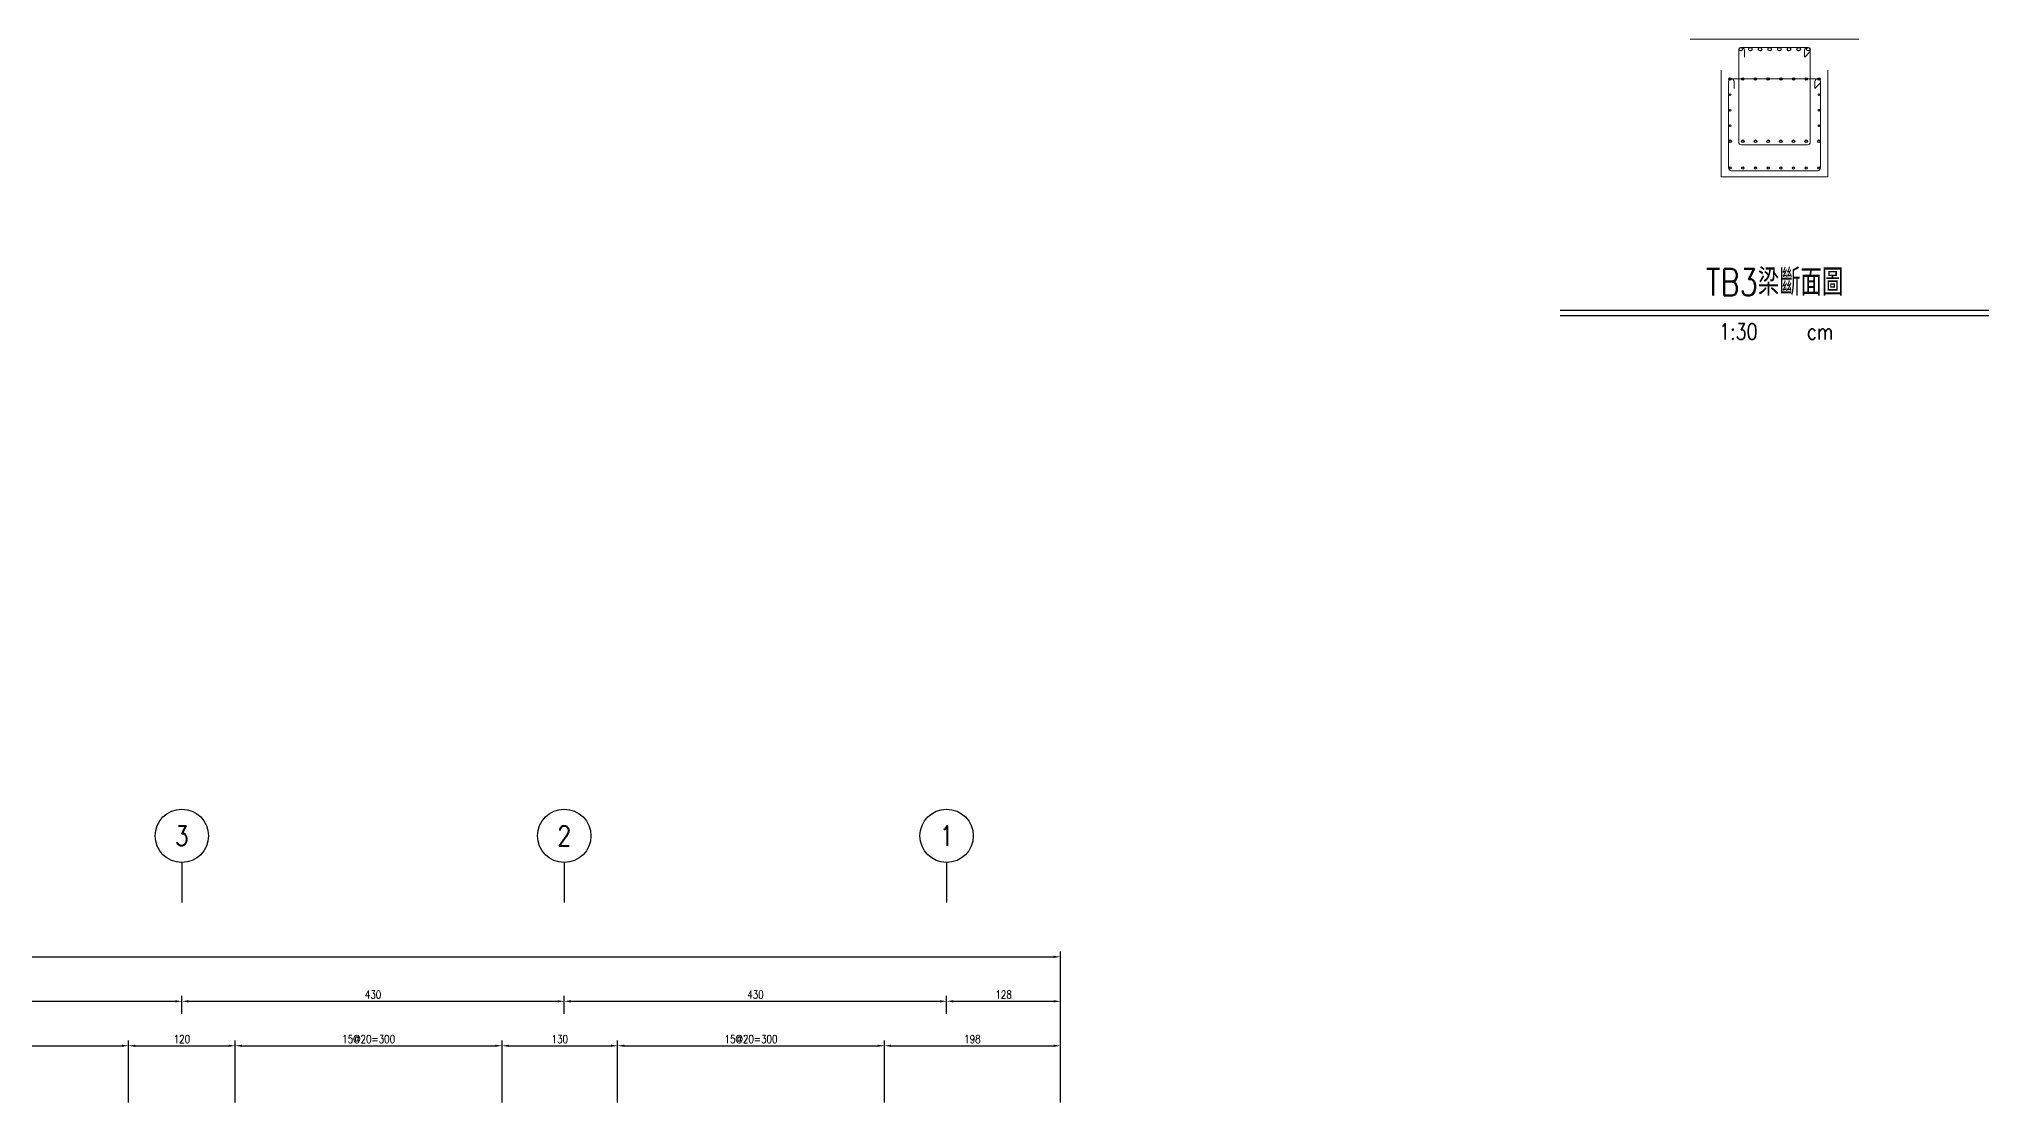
# Model space of a CAD drawing. Extents: x -4754 to 4976, y -19960 to 3841.
# Drawn here: x 2783 to 4976, y -2345 to -1143 of the extents above; entities that cross this region are included whole.
import ezdxf
from ezdxf.enums import TextEntityAlignment as Align

# ---------------------------------------------------------------- set-up
doc = ezdxf.new("R2010")
doc.units = 0
doc.header["$LTSCALE"] = 3
doc.layers.get('0').update_dxf_attribs({"linetype": 'CONTINUOUS'})
doc.layers.add('HB_0', color=7, linetype='CONTINUOUS', transparency=0.5)
for name, color, linetype in [('HB_DIM', 1, 'CONTINUOUS'), ('HB_TXT_CTEXT', 2, 'CONTINUOUS'), ('鋼筋', 3, 'CONTINUOUS')]:
    doc.layers.add(name, color=color, linetype=linetype)
doc.styles.get("Standard").update_dxf_attribs({"font": 'ROMANS.shx', "width": 0.8, "bigfont": 'chineset.shx'})
doc.dimstyles.new('30', dxfattribs={"dimscale": 3, "dimtxt": 3, "dimasz": 2.5, "dimexe": 2, "dimexo": 2, "dimgap": 1, "dimtad": 1, "dimdsep": 46, "dimtxsty": 'Standard', "dimcen": 0, "dimclrd": 256, "dimclre": 256, "dimclrt": 2, "dimadec": 0, "dimazin": 0, "dimtfac": 1, "dimtix": 1, "dimtmove": 2, "dimatfit": 3, "dimfxl": 1, "dimtolj": 1, "dimtzin": 0, "dimarcsym": 0})

# ---------------------------------------------------------------- blocks, each defined once
blk = doc.blocks.new('line_guide')
at = {"color": 4, "linetype": 'Continuous'}
blk.add_line((0, 0), (0, -45), dxfattribs=at)
blk.add_circle((0, 30), 30, dxfattribs=at)
at = {"color": 4, "linetype": 'Continuous', "width": 0.8}
blk.add_attdef('A', text='', height=22.5, dxfattribs=at).set_placement((0, 30), align=Align.MIDDLE)
blk = doc.blocks.new('*D128')
at = {"layer": 'HB_DIM', "linetype": 'Continuous', "lineweight": -2}
for p, q in [((2563.6, -2338.8), (2563.6, -2268.8)), ((2571.1, -2274.8), (2876.1, -2274.8)), ((2883.6, -2338.8), (2883.6, -2268.8))]:
    blk.add_line(p, q, dxfattribs=at)
at = {"layer": 'HB_DIM'}
for points in [[(2571.1, -2273.6), (2571.1, -2276.1), (2563.6, -2274.8)], [(2876.1, -2276.1), (2876.1, -2273.6), (2883.6, -2274.8)]]:
    blk.add_solid(points, dxfattribs=at)
at = {"layer": 'HB_DIM', "color": 2, "linetype": 'Continuous', "insert": (2723.6, -2267.3), "char_height": 9, "attachment_point": 5, "rotation": 0}
blk.add_mtext('\\A1;16@20=320', dxfattribs=at)
blk = doc.blocks.new('*D129')
at = {"layer": 'HB_DIM', "linetype": 'Continuous', "lineweight": -2}
for p, q in [((2883.6, -2338.8), (2883.6, -2268.8)), ((2891.1, -2274.8), (2996.1, -2274.8)), ((3003.6, -2338.8), (3003.6, -2268.8))]:
    blk.add_line(p, q, dxfattribs=at)
at = {"layer": 'HB_DIM'}
for points in [[(2891.1, -2273.6), (2891.1, -2276.1), (2883.6, -2274.8)], [(2996.1, -2276.1), (2996.1, -2273.6), (3003.6, -2274.8)]]:
    blk.add_solid(points, dxfattribs=at)
at = {"layer": 'HB_DIM', "color": 2, "linetype": 'Continuous', "insert": (2943.6, -2267.3), "char_height": 9, "attachment_point": 5, "rotation": 0}
blk.add_mtext('\\A1;120', dxfattribs=at)
blk = doc.blocks.new('*D130')
at = {"layer": 'HB_DIM', "linetype": 'Continuous', "lineweight": -2}
for p, q in [((3003.6, -2338.8), (3003.6, -2268.8)), ((3011.1, -2274.8), (3296.1, -2274.8)), ((3303.6, -2338.8), (3303.6, -2268.8))]:
    blk.add_line(p, q, dxfattribs=at)
at = {"layer": 'HB_DIM'}
for points in [[(3011.1, -2273.6), (3011.1, -2276.1), (3003.6, -2274.8)], [(3296.1, -2276.1), (3296.1, -2273.6), (3303.6, -2274.8)]]:
    blk.add_solid(points, dxfattribs=at)
at = {"layer": 'HB_DIM', "color": 2, "linetype": 'Continuous', "insert": (3153.6, -2267.3), "char_height": 9, "attachment_point": 5, "rotation": 0}
blk.add_mtext('\\A1;15@20=300', dxfattribs=at)
blk = doc.blocks.new('*D131')
at = {"layer": 'HB_DIM', "linetype": 'Continuous', "lineweight": -2}
for p, q in [((3303.6, -2338.8), (3303.6, -2268.8)), ((3311.1, -2274.8), (3426.1, -2274.8)), ((3433.6, -2338.8), (3433.6, -2268.8))]:
    blk.add_line(p, q, dxfattribs=at)
at = {"layer": 'HB_DIM'}
for points in [[(3311.1, -2273.6), (3311.1, -2276.1), (3303.6, -2274.8)], [(3426.1, -2276.1), (3426.1, -2273.6), (3433.6, -2274.8)]]:
    blk.add_solid(points, dxfattribs=at)
at = {"layer": 'HB_DIM', "color": 2, "linetype": 'Continuous', "insert": (3368.6, -2267.3), "char_height": 9, "attachment_point": 5, "rotation": 0}
blk.add_mtext('\\A1;130', dxfattribs=at)
blk = doc.blocks.new('*D132')
at = {"layer": 'HB_DIM', "linetype": 'Continuous', "lineweight": -2}
for p, q in [((3433.6, -2338.8), (3433.6, -2268.8)), ((3441.1, -2274.8), (3726.1, -2274.8)), ((3733.6, -2338.8), (3733.6, -2268.8))]:
    blk.add_line(p, q, dxfattribs=at)
at = {"layer": 'HB_DIM'}
for points in [[(3441.1, -2273.6), (3441.1, -2276.1), (3433.6, -2274.8)], [(3726.1, -2276.1), (3726.1, -2273.6), (3733.6, -2274.8)]]:
    blk.add_solid(points, dxfattribs=at)
at = {"layer": 'HB_DIM', "color": 2, "linetype": 'Continuous', "insert": (3583.6, -2267.3), "char_height": 9, "attachment_point": 5, "rotation": 0}
blk.add_mtext('\\A1;15@20=300', dxfattribs=at)
blk = doc.blocks.new('*D133')
at = {"layer": 'HB_DIM', "linetype": 'Continuous', "lineweight": -2}
for p, q in [((3733.6, -2338.8), (3733.6, -2268.8)), ((3741.1, -2274.8), (3924.1, -2274.8)), ((3931.6, -2338.8), (3931.6, -2268.8))]:
    blk.add_line(p, q, dxfattribs=at)
at = {"layer": 'HB_DIM'}
for points in [[(3741.1, -2273.6), (3741.1, -2276.1), (3733.6, -2274.8)], [(3924.1, -2276.1), (3924.1, -2273.6), (3931.6, -2274.8)]]:
    blk.add_solid(points, dxfattribs=at)
at = {"layer": 'HB_DIM', "color": 2, "linetype": 'Continuous', "insert": (3832.6, -2267.3), "char_height": 9, "attachment_point": 5, "rotation": 0}
blk.add_mtext('\\A1;198', dxfattribs=at)
blk = doc.blocks.new('*D134')
at = {"layer": 'HB_DIM', "linetype": 'Continuous', "lineweight": -2}
for p, q in [((-265.4, -2338.8), (-265.4, -2168.8)), ((3931.6, -2338.8), (3931.6, -2168.8)), ((-257.9, -2174.8), (3924.1, -2174.8))]:
    blk.add_line(p, q, dxfattribs=at)
at = {"layer": 'HB_DIM'}
for points in [[(-257.9, -2173.6), (-257.9, -2176.1), (-265.4, -2174.8)], [(3924.1, -2176.1), (3924.1, -2173.6), (3931.6, -2174.8)]]:
    blk.add_solid(points, dxfattribs=at)
at = {"layer": 'HB_DIM', "color": 2, "linetype": 'Continuous', "insert": (1833.1, -2167.3), "char_height": 9, "attachment_point": 5, "rotation": 0}
blk.add_mtext('\\A1;4197', dxfattribs=at)
blk = doc.blocks.new('*D142')
at = {"layer": 'HB_DIM', "linetype": 'Continuous', "lineweight": -2}
for p, q in [((2503.6, -2238.8), (2503.6, -2218.8)), ((2511.1, -2224.8), (2936.1, -2224.8)), ((2943.6, -2238.8), (2943.6, -2218.8))]:
    blk.add_line(p, q, dxfattribs=at)
at = {"layer": 'HB_DIM'}
for points in [[(2511.1, -2223.6), (2511.1, -2226.1), (2503.6, -2224.8)], [(2936.1, -2226.1), (2936.1, -2223.6), (2943.6, -2224.8)]]:
    blk.add_solid(points, dxfattribs=at)
at = {"layer": 'HB_DIM', "color": 2, "linetype": 'Continuous', "insert": (2723.6, -2217.3), "char_height": 9, "attachment_point": 5, "rotation": 0}
blk.add_mtext('\\A1;440', dxfattribs=at)
blk = doc.blocks.new('*D143')
at = {"layer": 'HB_DIM', "linetype": 'Continuous', "lineweight": -2}
for p, q in [((2943.6, -2238.8), (2943.6, -2218.8)), ((2951.1, -2224.8), (3366.1, -2224.8)), ((3373.6, -2238.8), (3373.6, -2218.8))]:
    blk.add_line(p, q, dxfattribs=at)
at = {"layer": 'HB_DIM'}
for points in [[(2951.1, -2223.6), (2951.1, -2226.1), (2943.6, -2224.8)], [(3366.1, -2226.1), (3366.1, -2223.6), (3373.6, -2224.8)]]:
    blk.add_solid(points, dxfattribs=at)
at = {"layer": 'HB_DIM', "color": 2, "linetype": 'Continuous', "insert": (3158.6, -2217.3), "char_height": 9, "attachment_point": 5, "rotation": 0}
blk.add_mtext('\\A1;430', dxfattribs=at)
blk = doc.blocks.new('*D144')
at = {"layer": 'HB_DIM', "linetype": 'Continuous', "lineweight": -2}
for p, q in [((3373.6, -2238.8), (3373.6, -2218.8)), ((3381.1, -2224.8), (3796.1, -2224.8)), ((3803.6, -2238.8), (3803.6, -2218.8))]:
    blk.add_line(p, q, dxfattribs=at)
at = {"layer": 'HB_DIM'}
for points in [[(3381.1, -2223.6), (3381.1, -2226.1), (3373.6, -2224.8)], [(3796.1, -2226.1), (3796.1, -2223.6), (3803.6, -2224.8)]]:
    blk.add_solid(points, dxfattribs=at)
at = {"layer": 'HB_DIM', "color": 2, "linetype": 'Continuous', "insert": (3588.6, -2217.3), "char_height": 9, "attachment_point": 5, "rotation": 0}
blk.add_mtext('\\A1;430', dxfattribs=at)
blk = doc.blocks.new('*D145')
at = {"layer": 'HB_DIM', "linetype": 'Continuous', "lineweight": -2}
for p, q in [((3803.6, -2238.8), (3803.6, -2218.8)), ((3811.1, -2224.8), (3924.1, -2224.8)), ((3931.6, -2338.8), (3931.6, -2218.8))]:
    blk.add_line(p, q, dxfattribs=at)
at = {"layer": 'HB_DIM'}
for points in [[(3811.1, -2223.6), (3811.1, -2226.1), (3803.6, -2224.8)], [(3924.1, -2226.1), (3924.1, -2223.6), (3931.6, -2224.8)]]:
    blk.add_solid(points, dxfattribs=at)
at = {"layer": 'HB_DIM', "color": 2, "linetype": 'Continuous', "insert": (3867.6, -2217.3), "char_height": 9, "attachment_point": 5, "rotation": 0}
blk.add_mtext('\\A1;128', dxfattribs=at)
blk = doc.blocks.new('title_beam')
at = {"color": 3, "linetype": 'Continuous'}
blk.add_line((-241.2, 0), (241.2, 0), dxfattribs=at)
at = {"color": 1, "linetype": 'Continuous'}
blk.add_line((-241.2, -6), (241.2, -6), dxfattribs=at)
at = {"color": 3, "linetype": 'Continuous', "width": 0.8}
blk.add_attdef('TITLE', text='', height=30, dxfattribs=at).set_placement((0, 33), align=Align.MIDDLE)
at = {"linetype": 'Continuous', "width": 0.8}
blk.add_attdef('SCALE', text='', height=18, dxfattribs=at).set_placement((-40.6, -24), align=Align.MIDDLE)
blk.add_attdef('CM', (36.5, -33), '', height=18, dxfattribs=at)
blk = doc.blocks.new('C')
at = {"color": 3, "linetype": 'Continuous'}
blk.add_circle((0, 0), 1.2, dxfattribs=at)

msp = doc.modelspace()

# ---------------------------------------------------------------- linework, layer by layer
at = {"layer": 'HB_0', "lineweight": 5}
msp.add_line((4639.573, -1142.788, 399.995), (4829.573, -1142.788, 399.995), dxfattribs=at)
msp.add_polyline3d([(4674.573, -1177.788, 399.995), (4674.573, -1297.788, 399.995), (4794.573, -1297.788, 399.995), (4794.573, -1177.788, 399.995)], dxfattribs=at)
at = {"layer": '鋼筋', "lineweight": 5}
for p, q in [((4694.328, -1155.493, 53.084), (4694.328, -1163.113, 53.123)), ((4694.328, -1258.638, 52.333), (4694.328, -1155.499, 51.814)), ((4771.643, -1152.318, 53.068), (4697.503, -1152.318, 53.068)), ((4700.678, -1155.499, 51.814), (4700.678, -1163.119, 51.853)), ((4768.468, -1163.119, 51.853), (4768.468, -1155.499, 51.814)), ((4768.5, -1163.126, 53.123), (4773.888, -1157.738, 53.096)), ((4774.818, -1155.499, 51.814), (4774.818, -1258.638, 52.333)), ((4682.828, -1190.634, 130.722), (4682.828, -1198.254, 130.761)), ((4682.828, -1287.778, 129.941), (4682.828, -1190.64, 129.452)), ((4783.143, -1187.459, 130.706), (4686.003, -1187.459, 130.706)), ((4689.178, -1190.64, 129.452), (4689.178, -1198.26, 129.491)), ((4779.968, -1198.26, 129.491), (4779.968, -1190.64, 129.452)), ((4780, -1198.267, 130.761), (4785.388, -1192.879, 130.733)), ((4786.318, -1190.64, 129.452), (4786.318, -1287.778, 129.941)), ((4771.643, -1261.813, 52.349), (4697.503, -1261.813, 52.349)), ((4783.143, -1290.953, 129.957), (4686.003, -1290.953, 129.957))]:
    msp.add_line(p, q, dxfattribs=at)
at = {"layer": '鋼筋', "lineweight": 5, "extrusion": (1.23285e-18, 0.005033, 0.999987)}
for centre in [(4697.503, -1155.745, 47.267), (4686.003, -1191.277, 124.727)]:
    msp.add_arc(centre, 3.175, 90, 180, dxfattribs=at)
at = {"layer": '鋼筋', "lineweight": 5, "extrusion": (-1.23285e-18, -0.005033, -0.999987)}
for centre, start, end in [((-4697.503, -1155.745, -45.997), 0, 180), ((-4771.643, -1155.745, -45.997), 0, 180), ((-4686.003, -1191.277, -123.457), 0, 180), ((-4783.143, -1191.277, -123.457), 0, 180), ((-4697.503, -1258.886, -45.997), 270, 0), ((-4771.643, -1258.886, -45.997), 180, 270), ((-4686.003, -1288.416, -123.457), 270, 0), ((-4783.143, -1288.416, -123.457), 180, 270)]:
    msp.add_arc(centre, 3.175, start, end, dxfattribs=at)
at = {"layer": '鋼筋', "lineweight": 5, "extrusion": (1.73472e-18, 0.005033, 0.999987)}
for centre in [(4771.643, -1155.745, 47.267), (4783.143, -1191.277, 124.727)]:
    msp.add_arc(centre, 3.175, 315, 90, dxfattribs=at)

# ---------------------------------------------------------------- block references
at = {"layer": 'HB_0', "linetype": 'Continuous'}
for p, values in [((2943.573, -2068.802), {'A': '3'}), ((3373.573, -2068.802), {'A': '2'}), ((3803.573, -2068.802), {'A': '1'})]:
    msp.add_blockref('line_guide', p, dxfattribs=at).add_auto_attribs(values)
at = {"layer": 'HB_TXT_CTEXT', "linetype": 'Continuous'}
msp.add_blockref('title_beam', (4734.573, -1447.788, 399.995), dxfattribs=at).add_auto_attribs({'TITLE': 'TB3梁斷面圖', 'SCALE': '1:30', 'CM': 'cm'})
at = {"layer": '鋼筋', "linetype": 'Continuous'}
for p, xscale, yscale, zscale in [((4696.573, -1154.18, 123.559), 1.61, 1.61, 1.61), ((4707.431, -1154.18, 123.559), 1.61, 1.61, 1.61), ((4718.288, -1154.18, 123.559), 1.61, 1.61, 1.61), ((4729.145, -1154.18, 123.559), 1.61, 1.61, 1.61), ((4740.002, -1154.18, 123.559), 1.61, 1.61, 1.61), ((4750.859, -1154.18, 123.559), 1.61, 1.61, 1.61), ((4761.716, -1154.18, 123.559), 1.61, 1.61, 1.61), ((4772.573, -1154.18, 123.559), 1.61, 1.61, 1.61), ((4684.573, -1187.889, 379.671), 1.11, 1.11, 1.11), ((4684.573, -1205.392, 377.53), 0.795, 0.795, 0.795), ((4698.859, -1187.889, 379.671), 1.11, 1.11, 1.11), ((4713.145, -1187.889, 379.671), 1.11, 1.11, 1.11), ((4727.431, -1187.889, 379.671), 1.11, 1.11, 1.11), ((4741.716, -1187.889, 379.671), 1.11, 1.11, 1.11), ((4756.002, -1187.889, 379.671), 1.11, 1.11, 1.11), ((4770.288, -1187.889, 379.671), 1.11, 1.11, 1.11), ((4784.573, -1187.889, 379.671), 1.11, 1.11, 1.11), ((4784.573, -1205.392, 377.53), 0.795, 0.795, 0.795), ((4684.573, -1222.884, 377.618), 0.795, 0.795, 0.795), ((4784.573, -1222.884, 377.618), 0.795, 0.795, 0.795), ((4684.573, -1240.376, 377.706), 0.795, 0.795, 0.795), ((4784.573, -1240.376, 377.706), 0.795, 0.795, 0.795), ((4684.573, -1257.819, 384.859), 1.27, 1.27, 1.27), ((4698.859, -1257.819, 384.859), 1.27, 1.27, 1.27), ((4713.145, -1257.819, 384.859), 1.27, 1.27, 1.27), ((4727.431, -1257.819, 384.859), 1.27, 1.27, 1.27), ((4741.716, -1257.819, 384.859), 1.27, 1.27, 1.27), ((4756.002, -1257.819, 384.859), 1.27, 1.27, 1.27), ((4770.288, -1257.819, 384.859), 1.27, 1.27, 1.27), ((4784.573, -1257.819, 384.859), 1.27, 1.27, 1.27), ((4684.573, -1287.848, 381.226), 0.955, 0.955, 0.955), ((4698.859, -1287.848, 381.226), 0.955, 0.955, 0.955), ((4713.145, -1287.848, 381.226), 0.955, 0.955, 0.955), ((4727.431, -1287.848, 381.226), 0.955, 0.955, 0.955), ((4741.716, -1287.848, 381.226), 0.955, 0.955, 0.955), ((4756.002, -1287.848, 381.226), 0.955, 0.955, 0.955), ((4770.288, -1287.848, 381.226), 0.955, 0.955, 0.955), ((4784.573, -1287.848, 381.226), 0.955, 0.955, 0.955)]:
    msp.add_blockref('C', p, dxfattribs=dict(at, xscale=xscale, yscale=yscale, zscale=zscale))

# ---------------------------------------------------------------- dimensions: what is measured, and where the dimension line sits
at = {"layer": 'HB_DIM', "linetype": 'Continuous'}
for base, p1, p2, picture, middle in [((3931.573, -2174.802), (-265.427, -2344.802), (3931.573, -2344.802), '*D134', (1833.073, -2167.302)), ((2943.573, -2224.802), (2503.573, -2244.802, -119), (2943.573, -2244.802, -559), '*D142', (2723.573, -2217.302)), ((3373.573, -2224.802), (2943.573, -2244.802, -559), (3373.573, -2244.802, -989), '*D143', (3158.573, -2217.302)), ((3803.573, -2224.802), (3373.573, -2244.802, -989), (3803.573, -2244.802, -1419), '*D144', (3588.573, -2217.302)), ((3931.573, -2224.802), (3803.573, -2244.802, -1419), (3931.573, -2344.802), '*D145', (3867.573, -2217.302)), ((3003.573, -2274.802), (2883.573, -2344.802, 45.395), (3003.573, -2344.802, 45.395), '*D129', (2943.573, -2267.302)), ((3433.573, -2274.802), (3303.573, -2344.802, 45.395), (3433.573, -2344.802, 45.395), '*D131', (3368.573, -2267.302)), ((3931.573, -2274.802), (3733.573, -2344.802, 45.395), (3931.573, -2344.802), '*D133', (3832.573, -2267.302))]:
    dim = msp.add_linear_dim(base=base, p1=p1, p2=p2, angle=0, dimstyle='30', override={"dimdec": 0, "dimpost": '<>'}, dxfattribs=at)
    dim.commit()
    dim.dimension.update_dxf_attribs({"geometry": picture, "text_midpoint": middle})
for base, p1, p2, text, picture, middle in [((2883.573, -2274.802), (2563.573, -2344.802, 45.395), (2883.573, -2344.802, 45.395), '16@20=<>', '*D128', (2723.573, -2267.302)), ((3303.573, -2274.802), (3003.573, -2344.802, 45.395), (3303.573, -2344.802, 45.395), '15@20=<>', '*D130', (3153.573, -2267.302)), ((3733.573, -2274.802), (3433.573, -2344.802, 45.395), (3733.573, -2344.802, 45.395), '15@20=<>', '*D132', (3583.573, -2267.302))]:
    dim = msp.add_linear_dim(base=base, p1=p1, p2=p2, angle=0, text=text, dimstyle='30', override={"dimdec": 0, "dimpost": '<>'}, dxfattribs=at)
    dim.commit()
    dim.dimension.update_dxf_attribs({"geometry": picture, "text_midpoint": middle})

doc.saveas('drawing.dxf')
